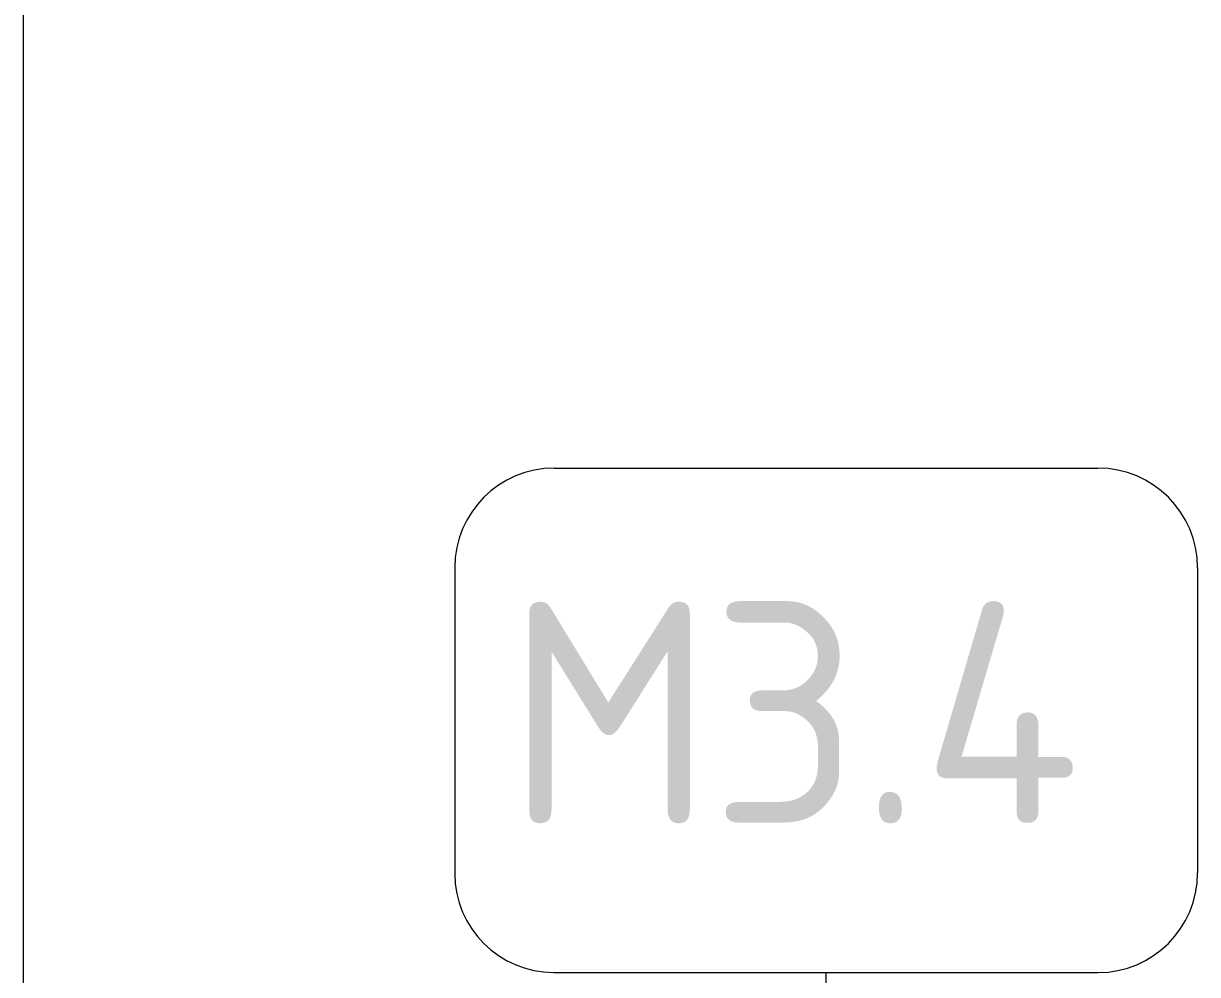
# Model space of a CAD drawing. Header units: millimetres. Extents: x -6228 to 201956, y -8553 to 30426.
# Drawn here: x 158112 to 159172, y 835 to 1694 of the extents above; entities that cross this region are included whole.
import ezdxf

# ---------------------------------------------------------------- set-up
doc = ezdxf.new("R2010")
doc.units = ezdxf.units.MM
doc.linetypes.add('Осевая', pattern=[15875, 3175, -2381.25, 7937.5, -2381.25])
doc.layers.add('Марки для знаков', color=7, linetype='Continuous', lineweight=9)
doc.layers.add('Оси-2', color=7, linetype='Осевая', lineweight=9)
doc.styles.add('GOST Common_1', font='GOST_Common.ttf', dxfattribs={"height": 200})

# ---------------------------------------------------------------- blocks, each defined once
blk = doc.blocks.new('Марка_Знаки - В прямоуг_Наименование краткое-30718135-План зашивки приборов отопления в осях 1 этажа 12-23')
at = {"layer": 'Марки для знаков'}
for p, q in [((-2.455, 2.278), (2.455, 2.278)), ((-3.355, 1.378), (-3.355, -1.384)), ((3.355, 1.378), (3.355, -1.378)), ((-2.461, -2.278), (2.455, -2.278))]:
    blk.add_line(p, q, dxfattribs=at)
for centre, radius, start, end in [((-2.455, 1.378), 0.9, 90, 180), ((2.455, 1.378), 0.9, 0, 90), ((2.455, -1.378), 0.9, 270, 0), ((-2.461, -1.384), 0.893, 180, 270)]:
    blk.add_arc(centre, radius, start, end, dxfattribs=at)

msp = doc.modelspace()

# ---------------------------------------------------------------- linework, layer by layer
at = {"layer": 'Марки для знаков'}
msp.add_line((158836.9, 295), (158836.9, 837), dxfattribs=at)
at = {"layer": 'Оси-2'}
msp.add_line((158111.9, 593.7), (158111.9, 24898.1), dxfattribs=at)

# ---------------------------------------------------------------- block references
at = {"layer": 'Марки для знаков', "xscale": 99.99999999999993, "yscale": 99.99999999999993, "zscale": 99.99999999999993}
msp.add_blockref('Марка_Знаки - В прямоуг_Наименование краткое-30718135-План зашивки приборов отопления в осях 1 этажа 12-23', (158836.9, 1064.8), dxfattribs=at)

# ---------------------------------------------------------------- texts
at = {"layer": 'Марки для знаков', "char_height": 200, "attachment_point": 1, "style": 'GOST Common_1'}
for s, insert, width in [('\\fGOST Common|b0|i0|c204|p34|;М', (158547.4, 1171.8), 224.472), ('3.4', (158732.6, 1171.8), 440.928)]:
    msp.add_mtext(s, dxfattribs=dict(at, insert=insert, width=width))

doc.saveas('drawing.dxf')
